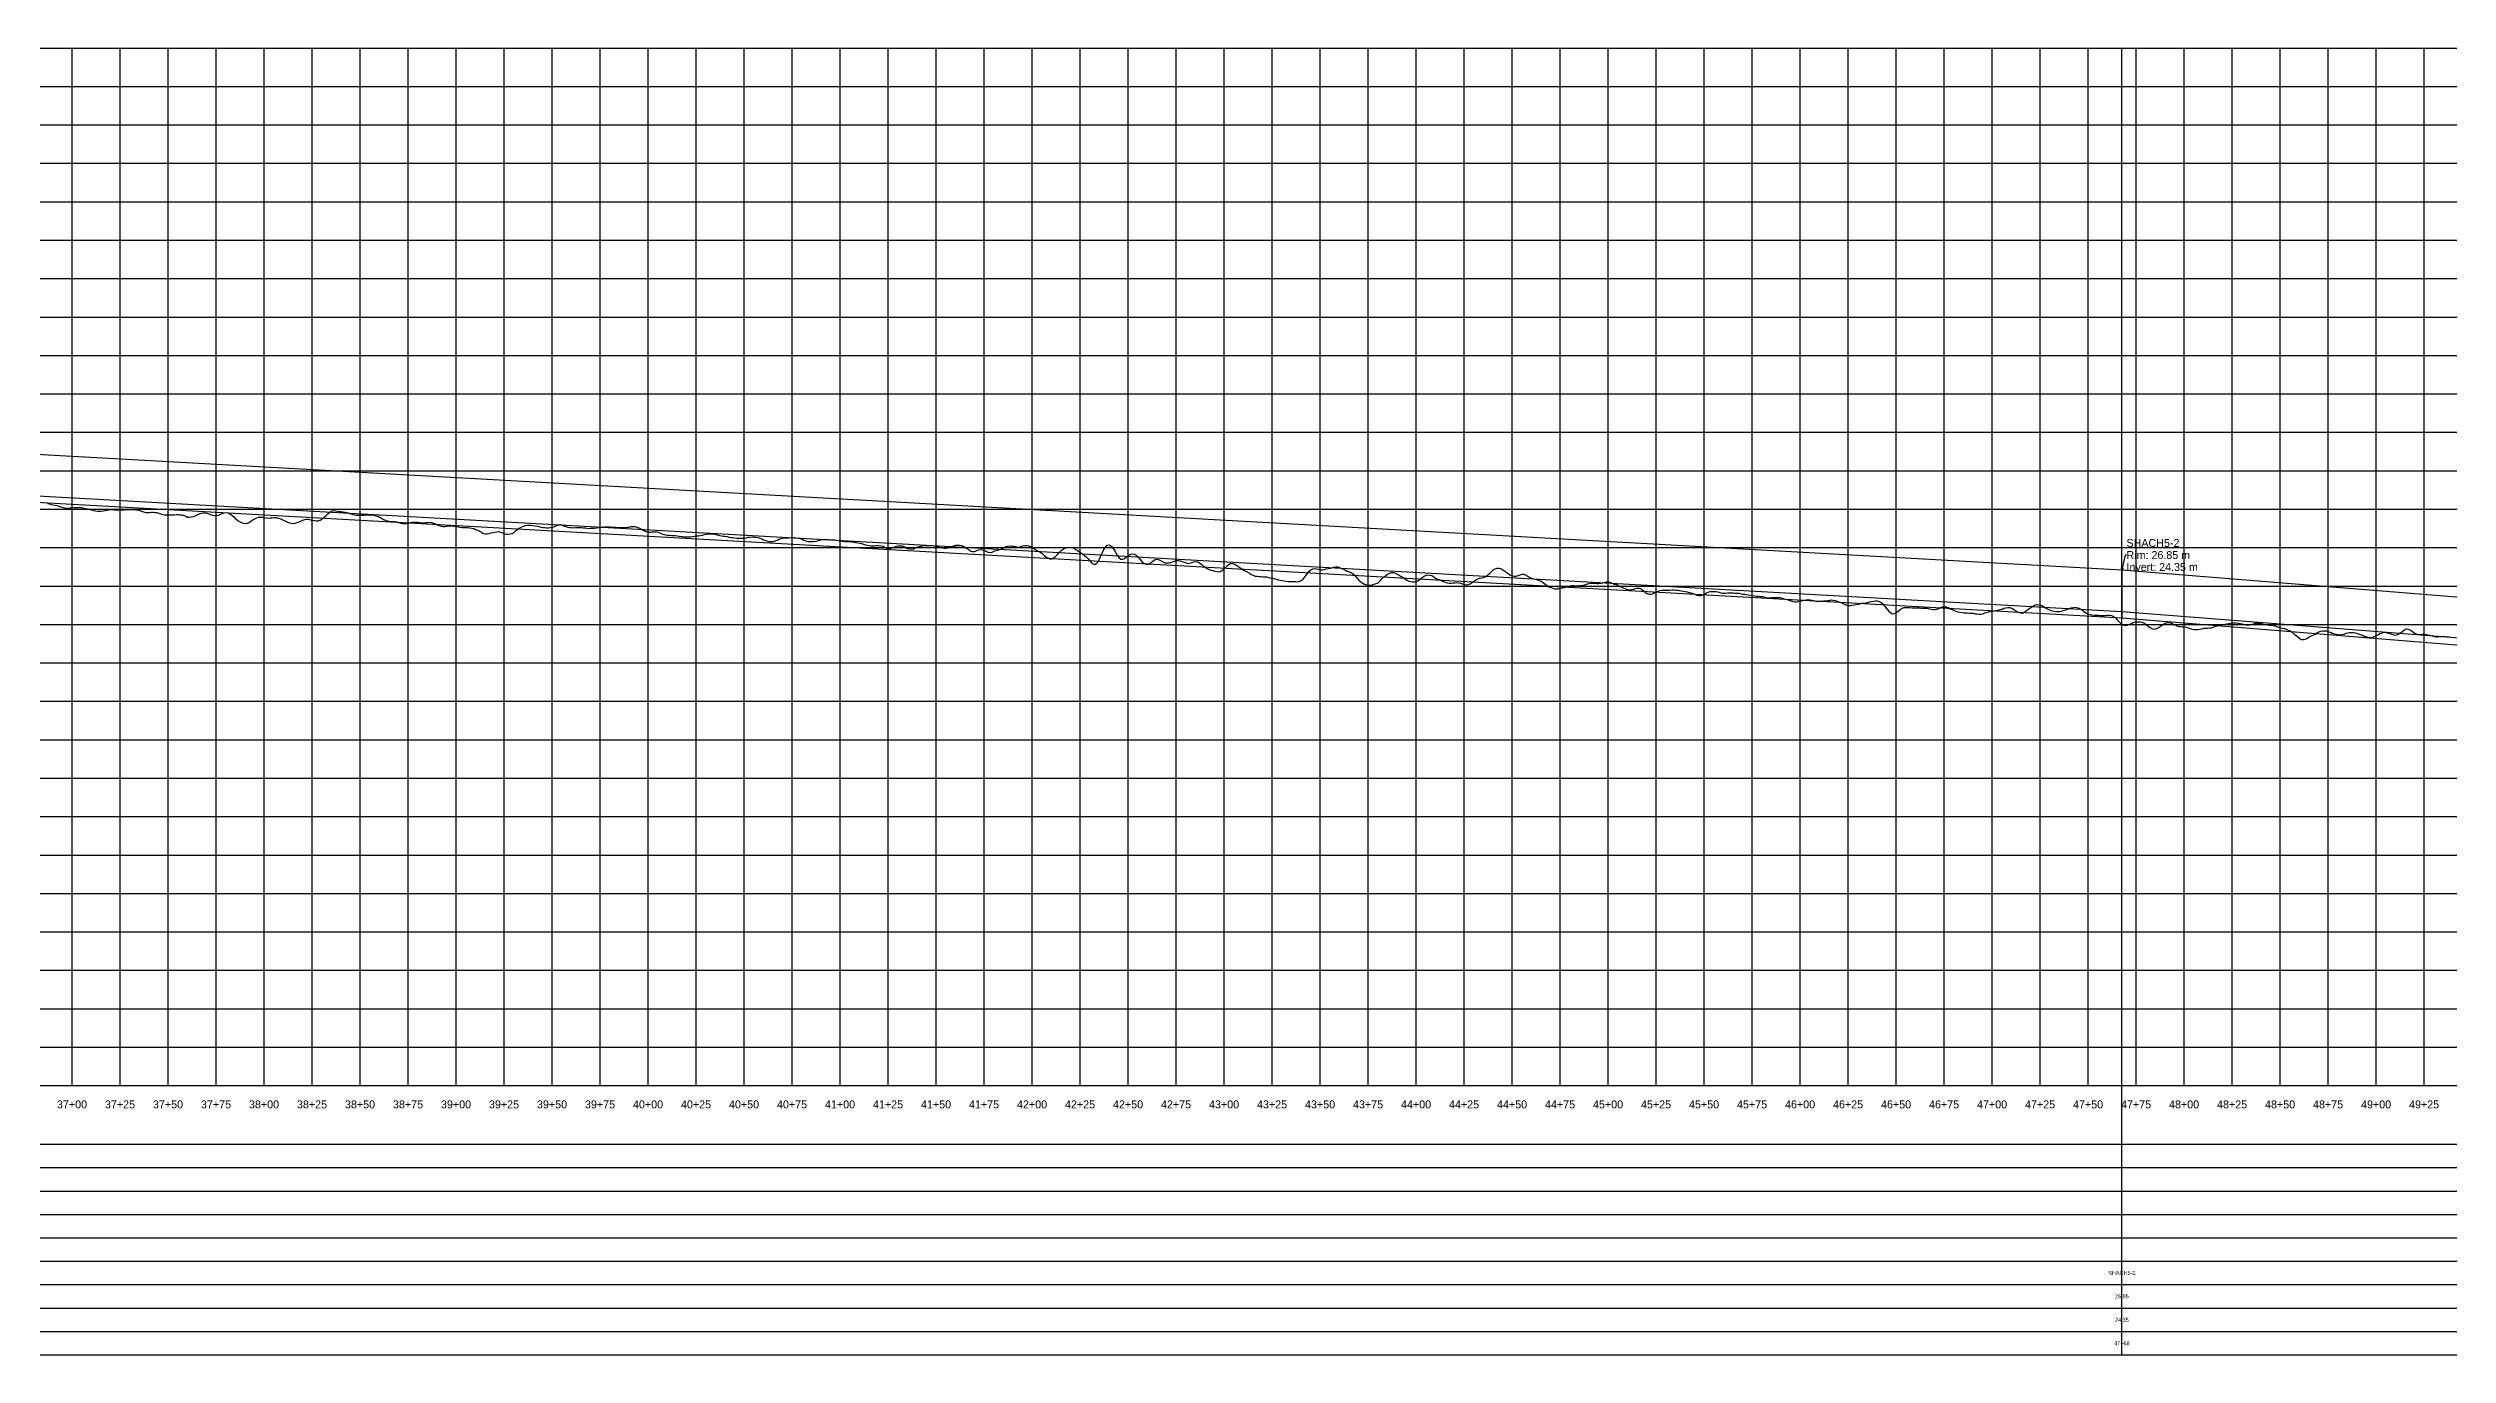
# Model space of a CAD drawing. Extents: x -64 to 9953, y -140 to 549.
# Drawn here: x 3687 to 4937, y -140 to 540 of the extents above; entities that cross this region are included whole.
import ezdxf
from ezdxf.enums import TextEntityAlignment as Align

# ---------------------------------------------------------------- set-up
doc = ezdxf.new("R2010")
doc.units = 0
for name, color, linetype in [('Annotation', 7, 'Continuous'), ('Annotation_Table', 254, 'Continuous'), ('Crown', 7, 'Continuous'), ('Grid', 254, 'Continuous'), ('Grid_Text', 7, 'Continuous'), ('Ground_Elevation', 3, 'Continuous'), ('Hydraulic_Grade', 5, 'Continuous'), ('Invert', 7, 'Continuous'), ('Structure', 7, 'Continuous')]:
    doc.layers.add(name, color=color, linetype=linetype)

msp = doc.modelspace()

# ---------------------------------------------------------------- linework, layer by layer
at = {"layer": 'Annotation', "color": 0}
msp.add_lwpolyline([(4770, 276.1), (4769.3, 276.1), (4767.6, 268.5)], dxfattribs=at)
msp.add_lwpolyline([(4767.6, 268.5), (4767.4, 269.5), (4768.2, 269.3)], close=True, dxfattribs=at)
at = {"layer": 'Annotation_Table', "color": 254}
for points in [[(4767.6, -140.2), (4767.6, 540)], [(-25, -30.5), (9925, -30.5)], [(-25, -42.7), (9925, -42.7)], [(-25, -54.9), (9925, -54.9)], [(-25, -67.1), (9925, -67.1)], [(-25, -79.2), (9925, -79.2)], [(-25, -91.4), (9925, -91.4)], [(-25, -103.6), (9925, -103.6)], [(-25, -115.8), (9925, -115.8)], [(-25, -128), (9925, -128)], [(-25, -140.2), (9925, -140.2)]]:
    msp.add_lwpolyline(points, dxfattribs=at)
at = {"layer": 'Crown', "color": 0}
for points in [[(0, 532.6), (4767.6, 268.5)], [(4767.6, 268.5), (4767.6, 268.5)], [(4767.6, 268.5), (5784.8, 186.4)]]:
    msp.add_lwpolyline(points, dxfattribs=at)
at = {"layer": 'Grid', "color": 254}
for points in [[(-25, 540), (9925, 540)], [(3700, 0), (3700, 540)], [(3725, 0), (3725, 540)], [(3750, 0), (3750, 540)], [(3775, 0), (3775, 540)], [(3800, 0), (3800, 540)], [(3825, 0), (3825, 540)], [(3850, 0), (3850, 540)], [(3875, 0), (3875, 540)], [(3900, 0), (3900, 540)], [(3925, 0), (3925, 540)], [(3950, 0), (3950, 540)], [(3975, 0), (3975, 540)], [(4000, 0), (4000, 540)], [(4025, 0), (4025, 540)], [(4050, 0), (4050, 540)], [(4075, 0), (4075, 540)], [(4100, 0), (4100, 540)], [(4125, 0), (4125, 540)], [(4150, 0), (4150, 540)], [(4175, 0), (4175, 540)], [(4200, 0), (4200, 540)], [(4225, 0), (4225, 540)], [(4250, 0), (4250, 540)], [(4275, 0), (4275, 540)], [(4300, 0), (4300, 540)], [(4325, 0), (4325, 540)], [(4350, 0), (4350, 540)], [(4375, 0), (4375, 540)], [(4400, 0), (4400, 540)], [(4425, 0), (4425, 540)], [(4450, 0), (4450, 540)], [(4475, 0), (4475, 540)], [(4500, 0), (4500, 540)], [(4525, 0), (4525, 540)], [(4550, 0), (4550, 540)], [(4575, 0), (4575, 540)], [(4600, 0), (4600, 540)], [(4625, 0), (4625, 540)], [(4650, 0), (4650, 540)], [(4675, 0), (4675, 540)], [(4700, 0), (4700, 540)], [(4725, 0), (4725, 540)], [(4750, 0), (4750, 540)], [(4775, 0), (4775, 540)], [(4800, 0), (4800, 540)], [(4825, 0), (4825, 540)], [(4850, 0), (4850, 540)], [(4875, 0), (4875, 540)], [(4900, 0), (4900, 540)], [(4925, 0), (4925, 540)], [(-25, 520), (9925, 520)], [(-25, 500), (9925, 500)], [(-25, 480), (9925, 480)], [(-25, 460), (9925, 460)], [(-25, 440), (9925, 440)], [(-25, 420), (9925, 420)], [(-25, 400), (9925, 400)], [(-25, 380), (9925, 380)], [(-25, 360), (9925, 360)], [(-25, 340), (9925, 340)], [(-25, 320), (9925, 320)], [(-25, 300), (9925, 300)], [(-25, 280), (9925, 280)], [(-25, 260), (9925, 260)], [(-25, 240), (9925, 240)], [(-25, 220), (9925, 220)], [(-25, 200), (9925, 200)], [(-25, 180), (9925, 180)], [(-25, 160), (9925, 160)], [(-25, 140), (9925, 140)], [(-25, 120), (9925, 120)], [(-25, 100), (9925, 100)], [(-25, 80), (9925, 80)], [(-25, 60), (9925, 60)], [(-25, 40), (9925, 40)], [(-25, 20), (9925, 20)], [(-25, 0), (9925, 0)]]:
    msp.add_lwpolyline(points, dxfattribs=at)
at = {"layer": 'Ground_Elevation', "color": 3}
msp.add_lwpolyline([(3687.2, 303), (3688.2, 302.8), (3689.2, 302.5), (3690.2, 302.3), (3691.2, 302.1), (3692.2, 301.9), (3693.2, 301.6), (3694.2, 301.2), (3695.2, 300.9), (3696.2, 300.7), (3697.2, 300.6), (3698.2, 300.6), (3699.2, 300.7), (3700.2, 300.7), (3701.2, 300.8), (3702.2, 300.8), (3703.2, 300.8), (3704.2, 300.8), (3705.2, 300.8), (3706.2, 300.6), (3707.2, 300.3), (3708.2, 300.1), (3709.2, 299.8), (3710.2, 299.6), (3711.2, 299.3), (3712.2, 299.1), (3713.2, 299), (3714.2, 298.9), (3715.2, 298.9), (3716.2, 299.1), (3717.2, 299.3), (3718.2, 299.5), (3719.2, 299.7), (3720.2, 299.8), (3721.2, 299.8), (3722.2, 299.7), (3723.2, 299.7), (3724.2, 299.6), (3725.2, 299.6), (3726.2, 299.6), (3727.2, 299.7), (3728.2, 299.8), (3729.2, 299.8), (3730.2, 299.9), (3731.2, 299.9), (3732.2, 299.9), (3733.2, 299.7), (3734.2, 299.6), (3735.2, 299.3), (3736.2, 298.9), (3737.2, 298.6), (3738.2, 298.3), (3739.2, 298.2), (3740.2, 298.3), (3741.2, 298.4), (3742.2, 298.4), (3743.2, 298.3), (3744.2, 298.2), (3745.2, 298), (3746.2, 297.6), (3747.2, 297.3), (3748.2, 297.1), (3749.2, 297), (3750.2, 297), (3751.2, 297), (3752.2, 297.1), (3753.2, 297.1), (3754.2, 297.2), (3755.2, 297.2), (3756.2, 297.1), (3757.2, 297), (3758.2, 296.7), (3759.2, 296.3), (3760.2, 295.9), (3761.2, 295.8), (3762.2, 296), (3763.2, 296.2), (3764.2, 296.6), (3765.2, 297.1), (3766.2, 297.6), (3767.2, 298), (3768.2, 298.1), (3769.2, 298.1), (3770.2, 297.9), (3771.2, 297.6), (3772.2, 297.3), (3773.2, 296.9), (3774.2, 296.7), (3775.2, 296.7), (3776.2, 296.9), (3777.2, 297.3), (3778.2, 297.8), (3779.2, 298.1), (3780.2, 298.2), (3781.2, 298.1), (3782.2, 297.6), (3783.2, 296.9), (3784.2, 296), (3785.2, 295), (3786.2, 294.2), (3787.2, 293.5), (3788.2, 293.1), (3789.2, 292.7), (3790.2, 292.6), (3791.2, 292.7), (3792.2, 293.1), (3793.2, 293.7), (3794.2, 294.4), (3795.2, 295), (3796.2, 295.5), (3797.2, 295.8), (3798.2, 295.9), (3799.2, 295.8), (3800.2, 295.6), (3801.2, 295.5), (3802.2, 295.4), (3803.2, 295.5), (3804.2, 295.5), (3805.2, 295.6), (3806.2, 295.6), (3807.2, 295.4), (3808.2, 295.1), (3809.2, 294.7), (3810.2, 294.2), (3811.2, 293.7), (3812.2, 293.3), (3813.2, 292.9), (3814.2, 292.7), (3815.2, 292.6), (3816.2, 292.7), (3817.2, 293), (3818.2, 293.4), (3819.2, 293.8), (3820.2, 294.3), (3821.2, 294.7), (3822.2, 294.8), (3823.2, 294.8), (3824.2, 294.5), (3825.2, 294.3), (3826.2, 294.1), (3827.2, 294), (3828.2, 294), (3829.2, 294.3), (3830.2, 294.9), (3831.2, 295.7), (3832.2, 296.6), (3833.2, 297.5), (3834.2, 298.4), (3835.2, 299), (3836.2, 299.3), (3837.2, 299.2), (3838.2, 299), (3839.2, 298.8), (3840.2, 298.7), (3841.2, 298.6), (3842.2, 298.4), (3843.2, 298.2), (3844.2, 297.9), (3845.2, 297.5), (3846.2, 297.2), (3847.2, 297), (3848.2, 296.9), (3849.2, 296.9), (3850.2, 296.9), (3851.2, 296.9), (3852.2, 296.9), (3853.2, 297), (3854.2, 297), (3855.2, 297.1), (3856.2, 297), (3857.2, 296.9), (3858.2, 296.6), (3859.2, 296.3), (3860.2, 295.9), (3861.2, 295.3), (3862.2, 294.6), (3863.2, 294.2), (3864.2, 293.9), (3865.2, 293.8), (3866.2, 293.6), (3867.2, 293.5), (3868.2, 293.5), (3869.2, 293.4), (3870.2, 293.1), (3871.2, 292.7), (3872.2, 292.5), (3873.2, 292.5), (3874.2, 292.6), (3875.2, 292.9), (3876.2, 293.1), (3877.2, 293.2), (3878.2, 293.3), (3879.2, 293.3), (3880.2, 293.2), (3881.2, 293), (3882.2, 292.8), (3883.2, 292.9), (3884.2, 293), (3885.2, 293.1), (3886.2, 293.2), (3887.2, 293.1), (3888.2, 292.7), (3889.2, 292.3), (3890.2, 291.8), (3891.2, 291.5), (3892.2, 291.2), (3893.2, 291), (3894.2, 291), (3895.2, 291.2), (3896.2, 291.3), (3897.2, 291.3), (3898.2, 291.3), (3899.2, 291.2), (3900.2, 291), (3901.2, 290.8), (3902.2, 290.6), (3903.2, 290.5), (3904.2, 290.5), (3905.2, 290.5), (3906.2, 290.4), (3907.2, 290.2), (3908.2, 290.1), (3909.2, 289.9), (3910.2, 289.5), (3911.2, 289.1), (3912.2, 288.6), (3913.2, 288), (3914.2, 287.4), (3915.2, 287.1), (3916.2, 287.1), (3917.2, 287.3), (3918.2, 287.6), (3919.2, 287.8), (3920.2, 288), (3921.2, 288.2), (3922.2, 288.3), (3923.2, 288.1), (3924.2, 287.6), (3925.2, 287.2), (3926.2, 287), (3927.2, 286.9), (3928.2, 287.1), (3929.2, 287.4), (3930.2, 288), (3931.2, 288.9), (3932.2, 289.6), (3933.2, 290.3), (3934.2, 290.8), (3935.2, 291.2), (3936.2, 291.5), (3937.2, 291.7), (3938.2, 291.7), (3939.2, 291.6), (3940.2, 291.5), (3941.2, 291.3), (3942.2, 291.1), (3943.2, 290.9), (3944.2, 290.7), (3945.2, 290.5), (3946.2, 290.4), (3947.2, 290.3), (3948.2, 290.3), (3949.2, 290.4), (3950.2, 290.7), (3951.2, 291), (3952.2, 291.4), (3953.2, 291.8), (3954.2, 291.9), (3955.2, 291.8), (3956.2, 291.4), (3957.2, 291), (3958.2, 290.7), (3959.2, 290.5), (3960.2, 290.4), (3961.2, 290.3), (3962.2, 290.4), (3963.2, 290.5), (3964.2, 290.5), (3965.2, 290.4), (3966.2, 290.3), (3967.2, 290.2), (3968.2, 290.1), (3969.2, 290), (3970.2, 290.1), (3971.2, 290.1), (3972.2, 290.1), (3973.2, 290.2), (3974.2, 290.4), (3975.2, 290.5), (3976.2, 290.7), (3977.2, 290.8), (3978.2, 290.8), (3979.2, 290.8), (3980.2, 290.8), (3981.2, 290.7), (3982.2, 290.6), (3983.2, 290.6), (3984.2, 290.4), (3985.2, 290.4), (3986.2, 290.4), (3987.2, 290.4), (3988.2, 290.5), (3989.2, 290.6), (3990.2, 290.7), (3991.2, 290.9), (3992.2, 291), (3993.2, 290.9), (3994.2, 290.7), (3995.2, 290.2), (3996.2, 289.7), (3997.2, 289.2), (3998.2, 288.7), (3999.2, 288.4), (4000.2, 288.1), (4001.2, 288.1), (4002.2, 288.2), (4003.2, 288.2), (4004.2, 288.2), (4005.2, 288), (4006.2, 287.6), (4007.2, 287.2), (4008.2, 286.8), (4009.2, 286.6), (4010.2, 286.5), (4011.2, 286.4), (4012.2, 286.3), (4013.2, 286.3), (4014.2, 286.3), (4015.2, 286.2), (4016.2, 286), (4017.2, 285.8), (4018.2, 285.7), (4019.2, 285.6), (4020.2, 285.6), (4021.2, 285.6), (4022.2, 285.6), (4023.2, 285.8), (4024.2, 285.9), (4025.2, 286.1), (4026.2, 286.2), (4027.2, 286.3), (4028.2, 286.5), (4029.2, 286.8), (4030.2, 287), (4031.2, 287.1), (4032.2, 287.2), (4033.2, 287.2), (4034.2, 287.1), (4035.2, 286.8), (4036.2, 286.6), (4037.2, 286.3), (4038.2, 286.2), (4039.2, 286), (4040.2, 285.9), (4041.2, 285.7), (4042.2, 285.5), (4043.2, 285.3), (4044.2, 285.2), (4045.2, 285), (4046.2, 284.9), (4047.2, 284.9), (4048.2, 284.9), (4049.2, 284.9), (4050.2, 284.9), (4051.2, 285.1), (4052.2, 285.4), (4053.2, 285.5), (4054.2, 285.6), (4055.2, 285.5), (4056.2, 285.4), (4057.2, 285.2), (4058.2, 284.9), (4059.2, 284.5), (4060.2, 284.1), (4061.2, 283.7), (4062.2, 283.4), (4063.2, 283.2), (4064.2, 283.1), (4065.2, 283.2), (4066.2, 283.5), (4067.2, 283.9), (4068.2, 284.3), (4069.2, 284.7), (4070.2, 284.9), (4071.2, 285), (4072.2, 285), (4073.2, 285.1), (4074.2, 285.2), (4075.2, 285.2), (4076.2, 285.2), (4077.2, 285.1), (4078.2, 284.9), (4079.2, 284.7), (4080.2, 284.4), (4081.2, 283.9), (4082.2, 283.5), (4083.2, 283.2), (4084.2, 283.1), (4085.2, 283.1), (4086.2, 283.2), (4087.2, 283.3), (4088.2, 283.5), (4089.2, 283.8), (4090.2, 284.1), (4091.2, 284.2), (4092.2, 284.2), (4093.2, 284.2), (4094.2, 284.2), (4095.2, 284.1), (4096.2, 284.1), (4097.2, 284), (4098.2, 283.9), (4099.2, 283.7), (4100.2, 283.5), (4101.2, 283.3), (4102.2, 283.2), (4103.2, 283.2), (4104.2, 283.2), (4105.2, 283.2), (4106.2, 283), (4107.2, 282.8), (4108.2, 282.7), (4109.2, 282.5), (4110.2, 282.3), (4111.2, 282.1), (4112.2, 281.8), (4113.2, 281.5), (4114.2, 281.2), (4115.2, 281.1), (4116.2, 281), (4117.2, 280.9), (4118.2, 281), (4119.2, 281.1), (4120.2, 281.1), (4121.2, 281), (4122.2, 280.7), (4123.2, 280.2), (4124.2, 279.7), (4125.2, 279.5), (4126.2, 279.5), (4127.2, 279.8), (4128.2, 280.3), (4129.2, 280.7), (4130.2, 280.9), (4131.2, 281), (4132.2, 280.9), (4133.2, 280.5), (4134.2, 280), (4135.2, 279.6), (4136.2, 279.3), (4137.2, 279.2), (4138.2, 279.4), (4139.2, 279.8), (4140.2, 280.2), (4141.2, 280.5), (4142.2, 280.7), (4143.2, 281), (4144.2, 281.1), (4145.2, 281.1), (4146.2, 281.1), (4147.2, 281.1), (4148.2, 281.1), (4149.2, 280.9), (4150.2, 280.7), (4151.2, 280.4), (4152.2, 280.1), (4153.2, 279.9), (4154.2, 279.7), (4155.2, 279.7), (4156.2, 279.9), (4157.2, 280.2), (4158.2, 280.5), (4159.2, 280.9), (4160.2, 281.2), (4161.2, 281.3), (4162.2, 281.3), (4163.2, 281.1), (4164.2, 280.7), (4165.2, 280.2), (4166.2, 279.5), (4167.2, 278.8), (4168.2, 278.2), (4169.2, 277.9), (4170.2, 278), (4171.2, 278.4), (4172.2, 278.8), (4173.2, 279), (4174.2, 278.9), (4175.2, 278.6), (4176.2, 278), (4177.2, 277.6), (4178.2, 277.5), (4179.2, 277.7), (4180.2, 278.1), (4181.2, 278.4), (4182.2, 278.7), (4183.2, 279), (4184.2, 279.4), (4185.2, 279.9), (4186.2, 280.4), (4187.2, 280.8), (4188.2, 280.9), (4189.2, 280.8), (4190.2, 280.7), (4191.2, 280.5), (4192.2, 280.3), (4193.2, 280.3), (4194.2, 280.6), (4195.2, 280.9), (4196.2, 281.1), (4197.2, 281.1), (4198.2, 280.9), (4199.2, 280.5), (4200.2, 280), (4201.2, 279.3), (4202.2, 278.8), (4203.2, 278.2), (4204.2, 277.7), (4205.2, 277), (4206.2, 276.1), (4207.2, 275.2), (4208.2, 274.6), (4209.2, 274.2), (4210.2, 274.2), (4211.2, 274.6), (4212.2, 275.4), (4213.2, 276.4), (4214.2, 277.4), (4215.2, 278.4), (4216.2, 279.1), (4217.2, 279.7), (4218.2, 280.1), (4219.2, 280.2), (4220.2, 280.1), (4221.2, 279.9), (4222.2, 279.5), (4223.2, 278.9), (4224.2, 278.2), (4225.2, 277.5), (4226.2, 276.8), (4227.2, 276), (4228.2, 275.2), (4229.2, 274.1), (4230.2, 273), (4231.2, 271.9), (4232.2, 271.3), (4233.2, 271.4), (4234.2, 272.4), (4235.2, 274.2), (4236.2, 276.4), (4237.2, 278.6), (4238.2, 280.3), (4239.2, 281.2), (4240.2, 281.4), (4241.2, 280.7), (4242.2, 279.5), (4243.2, 277.9), (4244.2, 276.3), (4245.2, 274.9), (4246.2, 274), (4247.2, 273.9), (4248.2, 274.4), (4249.2, 275.2), (4250.2, 275.9), (4251.2, 276.5), (4252.2, 276.7), (4253.2, 276.6), (4254.2, 276.1), (4255.2, 275.1), (4256.2, 273.9), (4257.2, 272.8), (4258.2, 271.9), (4259.2, 271.3), (4260.2, 271.2), (4261.2, 271.6), (4262.2, 272.4), (4263.2, 273.2), (4264.2, 273.8), (4265.2, 273.9), (4266.2, 273.6), (4267.2, 273.1), (4268.2, 272.6), (4269.2, 272.1), (4270.2, 272), (4271.2, 272.1), (4272.2, 272.3), (4273.2, 272.6), (4274.2, 273), (4275.2, 273.2), (4276.2, 273.3), (4277.2, 273.1), (4278.2, 272.8), (4279.2, 272.4), (4280.2, 272), (4281.2, 271.8), (4282.2, 271.9), (4283.2, 272.2), (4284.2, 272.6), (4285.2, 272.8), (4286.2, 272.6), (4287.2, 272.1), (4288.2, 271.4), (4289.2, 270.5), (4290.2, 269.8), (4291.2, 269.1), (4292.2, 268.6), (4293.2, 268.3), (4294.2, 268.1), (4295.2, 267.8), (4296.2, 267.5), (4297.2, 267.4), (4298.2, 267.6), (4299.2, 268.3), (4300.2, 269.1), (4301.2, 270.1), (4302.2, 271), (4303.2, 271.7), (4304.2, 271.8), (4305.2, 271.6), (4306.2, 271), (4307.2, 270.3), (4308.2, 269.6), (4309.2, 268.9), (4310.2, 268.3), (4311.2, 267.8), (4312.2, 267.3), (4313.2, 266.7), (4314.2, 266), (4315.2, 265.6), (4316.2, 265.2), (4317.2, 265.1), (4318.2, 264.9), (4319.2, 264.9), (4320.2, 264.8), (4321.2, 264.8), (4322.2, 264.7), (4323.2, 264.5), (4324.2, 264.3), (4325.2, 264.1), (4326.2, 263.8), (4327.2, 263.5), (4328.2, 263.3), (4329.2, 263.1), (4330.2, 262.8), (4331.2, 262.7), (4332.2, 262.6), (4333.2, 262.4), (4334.2, 262.4), (4335.2, 262.4), (4336.2, 262.4), (4337.2, 262.3), (4338.2, 262.2), (4339.2, 262.4), (4340.2, 262.8), (4341.2, 263.6), (4342.2, 264.9), (4343.2, 266.3), (4344.2, 267.6), (4345.2, 268.5), (4346.2, 269), (4347.2, 269.1), (4348.2, 269), (4349.2, 268.7), (4350.2, 268.5), (4351.2, 268.4), (4352.2, 268.6), (4353.2, 268.9), (4354.2, 269.1), (4355.2, 269.3), (4356.2, 269.5), (4357.2, 269.8), (4358.2, 270), (4359.2, 269.9), (4360.2, 269.7), (4361.2, 269.2), (4362.2, 268.7), (4363.2, 268.2), (4364.2, 267.7), (4365.2, 267.4), (4366.2, 267.1), (4367.2, 266.4), (4368.2, 265.5), (4369.2, 264.3), (4370.2, 263.1), (4371.2, 262.1), (4372.2, 261.4), (4373.2, 260.9), (4374.2, 260.6), (4375.2, 260.4), (4376.2, 260.4), (4377.2, 260.6), (4378.2, 260.9), (4379.2, 261.3), (4380.2, 261.7), (4381.2, 262.6), (4382.2, 263.8), (4383.2, 264.7), (4384.2, 265.5), (4385.2, 266.1), (4386.2, 266.7), (4387.2, 267.1), (4388.2, 267.1), (4389.2, 266.7), (4390.2, 266.2), (4391.2, 265.6), (4392.2, 265), (4393.2, 264.4), (4394.2, 263.7), (4395.2, 263.1), (4396.2, 262.6), (4397.2, 262.3), (4398.2, 262.2), (4399.2, 262.2), (4400.2, 262.4), (4401.2, 262.9), (4402.2, 263.6), (4403.2, 264.5), (4404.2, 265.2), (4405.2, 265.6), (4406.2, 265.8), (4407.2, 265.7), (4408.2, 265.4), (4409.2, 264.8), (4410.2, 264.1), (4411.2, 263.5), (4412.2, 263.2), (4413.2, 262.9), (4414.2, 262.4), (4415.2, 262), (4416.2, 261.6), (4417.2, 261.5), (4418.2, 261.5), (4419.2, 261.6), (4420.2, 261.7), (4421.2, 261.8), (4422.2, 261.7), (4423.2, 261.4), (4424.2, 261.1), (4425.2, 260.8), (4426.2, 260.6), (4427.2, 260.8), (4428.2, 261.2), (4429.2, 261.8), (4430.2, 262.5), (4431.2, 263.2), (4432.2, 263.7), (4433.2, 264.1), (4434.2, 264.3), (4435.2, 264.5), (4436.2, 265), (4437.2, 265.7), (4438.2, 266.6), (4439.2, 267.6), (4440.2, 268.5), (4441.2, 269), (4442.2, 269.3), (4443.2, 269.3), (4444.2, 269.1), (4445.2, 268.5), (4446.2, 267.8), (4447.2, 267), (4448.2, 266.3), (4449.2, 265.7), (4450.2, 265.3), (4451.2, 265.1), (4452.2, 265.1), (4453.2, 265.4), (4454.2, 265.8), (4455.2, 266.1), (4456.2, 266.1), (4457.2, 265.7), (4458.2, 265.1), (4459.2, 264.5), (4460.2, 264.1), (4461.2, 263.7), (4462.2, 263.5), (4463.2, 263.2), (4464.2, 262.9), (4465.2, 262.5), (4466.2, 261.8), (4467.2, 261), (4468.2, 260.3), (4469.2, 259.6), (4470.2, 259.2), (4471.2, 258.8), (4472.2, 258.6), (4473.2, 258.5), (4474.2, 258.6), (4475.2, 258.9), (4476.2, 259.1), (4477.2, 259.3), (4478.2, 259.5), (4479.2, 259.8), (4480.2, 260.1), (4481.2, 260.2), (4482.2, 260.2), (4483.2, 260.1), (4484.2, 260.1), (4485.2, 260.2), (4486.2, 260.3), (4487.2, 260.5), (4488.2, 260.8), (4489.2, 261.1), (4490.2, 261.3), (4491.2, 261.4), (4492.2, 261.4), (4493.2, 261.4), (4494.2, 261.3), (4495.2, 261.3), (4496.2, 261.4), (4497.2, 261.6), (4498.2, 261.9), (4499.2, 262.1), (4500.2, 262.1), (4501.2, 261.8), (4502.2, 261.4), (4503.2, 261), (4504.2, 261), (4505.2, 260.2), (4506.2, 259.8), (4507.2, 259.4), (4508.2, 258.9), (4509.2, 258.5), (4510.2, 258.2), (4511.2, 258.1), (4512.2, 258.2), (4513.2, 258.4), (4514.2, 258.7), (4515.2, 258.9), (4516.2, 258.9), (4517.2, 258.5), (4518.2, 257.7), (4519.2, 256.8), (4520.2, 256.1), (4521.2, 255.7), (4522.2, 255.7), (4523.2, 255.9), (4524.2, 256.4), (4525.2, 256.9), (4526.2, 257.3), (4527.2, 257.7), (4528.2, 257.9), (4529.2, 257.9), (4530.2, 257.9), (4531.2, 257.9), (4532.2, 257.9), (4533.2, 258), (4534.2, 258), (4535.2, 257.9), (4536.2, 257.8), (4537.2, 257.6), (4538.2, 257.5), (4539.2, 257.3), (4540.2, 257.1), (4541.2, 256.9), (4542.2, 256.7), (4543.2, 256.5), (4544.2, 256.1), (4545.2, 255.7), (4546.2, 255.3), (4547.2, 255), (4548.2, 255.1), (4549.2, 255.3), (4550.2, 255.8), (4551.2, 256.4), (4552.2, 256.8), (4553.2, 257.1), (4554.2, 257.2), (4555.2, 257.2), (4556.2, 257.1), (4557.2, 256.9), (4558.2, 256.6), (4559.2, 256.3), (4560.2, 256.2), (4561.2, 256.3), (4562.2, 256.4), (4563.2, 256.4), (4564.2, 256.4), (4565.2, 256.4), (4566.2, 256.3), (4567.2, 256.3), (4568.2, 256.2), (4569.2, 256), (4570.2, 255.8), (4571.2, 255.7), (4572.2, 255.6), (4573.2, 255.4), (4574.2, 255.3), (4575.2, 255.1), (4576.2, 254.9), (4577.2, 254.8), (4578.2, 254.7), (4579.2, 254.6), (4580.2, 254.5), (4581.2, 254.3), (4582.2, 254.1), (4583.2, 253.9), (4584.2, 253.9), (4585.2, 254), (4586.2, 254), (4587.2, 254.1), (4588.2, 254.1), (4589.2, 254.1), (4590.2, 253.9), (4591.2, 253.5), (4592.2, 253.2), (4593.2, 253), (4594.2, 252.7), (4595.2, 252.3), (4596.2, 252), (4597.2, 251.8), (4598.2, 251.8), (4599.2, 251.9), (4600.2, 252.1), (4601.2, 252.4), (4602.2, 252.7), (4603.2, 252.8), (4604.2, 252.9), (4605.2, 252.8), (4606.2, 252.6), (4607.2, 252.3), (4608.2, 252.1), (4609.2, 252), (4610.2, 252.1), (4611.2, 252.2), (4612.2, 252.3), (4613.2, 252.3), (4614.2, 252.4), (4615.2, 252.5), (4616.2, 252.8), (4617.2, 252.7), (4618.2, 252.5), (4619.2, 252.2), (4620.2, 251.8), (4621.2, 251.4), (4622.2, 251), (4623.2, 250.5), (4624.2, 250.1), (4625.2, 249.9), (4626.2, 249.8), (4627.2, 250), (4628.2, 250.2), (4629.2, 250.4), (4630.2, 250.6), (4631.2, 250.8), (4632.2, 251), (4633.2, 251.1), (4634.2, 251.2), (4635.2, 251.4), (4636.2, 251.7), (4637.2, 252), (4638.2, 252.2), (4639.2, 252.3), (4640.2, 252.3), (4641.2, 252), (4642.2, 251.5), (4643.2, 250.6), (4644.2, 249.4), (4645.2, 248.2), (4646.2, 246.9), (4647.2, 246), (4648.2, 245.6), (4649.2, 245.7), (4650.2, 246.2), (4651.2, 247), (4652.2, 247.8), (4653.2, 248.4), (4654.2, 248.8), (4655.2, 248.8), (4656.2, 248.9), (4657.2, 248.8), (4658.2, 248.6), (4659.2, 248.6), (4660.2, 248.6), (4661.2, 248.6), (4662.2, 248.6), (4663.2, 248.5), (4664.2, 248.5), (4665.2, 248.4), (4666.2, 248.4), (4667.2, 248.2), (4668.2, 247.9), (4669.2, 247.7), (4670.2, 247.7), (4671.2, 248), (4672.2, 248.3), (4673.2, 248.8), (4674.2, 249.1), (4675.2, 249.2), (4676.2, 249.1), (4677.2, 248.8), (4678.2, 248.2), (4679.2, 247.7), (4680.2, 247.2), (4681.2, 246.9), (4682.2, 246.6), (4683.2, 246.4), (4684.2, 246.2), (4685.2, 246.1), (4686.2, 246), (4687.2, 246), (4688.2, 245.9), (4689.2, 245.8), (4690.2, 245.8), (4691.2, 245.6), (4692.2, 245.5), (4693.2, 245.4), (4694.2, 245.4), (4695.2, 245.6), (4696.2, 246), (4697.2, 246.3), (4698.2, 246.6), (4699.2, 246.8), (4700.2, 246.9), (4701.2, 247.1), (4702.2, 247.2), (4703.2, 247.4), (4704.2, 247.7), (4705.2, 248), (4706.2, 248.4), (4707.2, 248.7), (4708.2, 248.9), (4709.2, 248.8), (4710.2, 248.5), (4711.2, 248), (4712.2, 247.3), (4713.2, 246.6), (4714.2, 246.2), (4715.2, 245.9), (4716.2, 246.1), (4717.2, 246.7), (4718.2, 247.4), (4719.2, 248.2), (4720.2, 248.9), (4721.2, 249.5), (4722.2, 250), (4723.2, 250.3), (4724.2, 250.2), (4725.2, 250), (4726.2, 249.6), (4727.2, 249.1), (4728.2, 248.5), (4729.2, 247.9), (4730.2, 247.4), (4731.2, 247.1), (4732.2, 246.9), (4733.2, 246.8), (4734.2, 246.7), (4735.2, 246.8), (4736.2, 246.9), (4737.2, 247.2), (4738.2, 247.6), (4739.2, 248), (4740.2, 248.3), (4741.2, 248.7), (4742.2, 248.9), (4743.2, 249), (4744.2, 248.9), (4745.2, 248.5), (4746.2, 247.9), (4747.2, 247.2), (4748.2, 246.5), (4749.2, 245.9), (4750.2, 245.4), (4751.2, 245.1), (4752.2, 245), (4753.2, 244.9), (4754.2, 244.9), (4755.2, 244.8), (4756.2, 244.7), (4757.2, 244.6), (4758.2, 244.6), (4759.2, 244.7), (4760.2, 244.8), (4761.2, 244.8), (4762.2, 244.7), (4763.2, 244.2), (4764.2, 243.4), (4765.2, 242.4), (4766.2, 241.4), (4767.2, 240.4), (4768.2, 239.8), (4769.2, 239.5), (4770.2, 239.6), (4771.2, 239.9), (4772.2, 240.3), (4773.2, 240.8), (4774.2, 241.1), (4775.2, 241.4), (4776.2, 241.4), (4777.2, 241.4), (4778.2, 241.2), (4779.2, 240.7), (4780.2, 240), (4781.2, 239.2), (4782.2, 238.4), (4783.2, 237.9), (4784.2, 237.6), (4785.2, 237.7), (4786.2, 238.1), (4787.2, 238.7), (4788.2, 239.4), (4789.2, 240.1), (4790.2, 240.7), (4791.2, 241), (4792.2, 241), (4793.2, 240.7), (4794.2, 240.3), (4795.2, 239.8), (4796.2, 239.3), (4797.2, 239), (4798.2, 238.9), (4799.2, 238.8), (4800.2, 238.7), (4801.2, 238.5), (4802.2, 238.2), (4803.2, 237.9), (4804.2, 237.6), (4805.2, 237.4), (4806.2, 237.3), (4807.2, 237.4), (4808.2, 237.6), (4809.2, 237.8), (4810.2, 238), (4811.2, 238.1), (4812.2, 238.1), (4813.2, 238.2), (4814.2, 238.3), (4815.2, 238.6), (4816.2, 238.9), (4817.2, 239.2), (4818.2, 239.5), (4819.2, 239.7), (4820.2, 239.9), (4821.2, 240.1), (4822.2, 240.3), (4823.2, 240.5), (4824.2, 240.7), (4825.2, 240.8), (4826.2, 240.9), (4827.2, 240.8), (4828.2, 240.7), (4829.2, 240.5), (4830.2, 240.3), (4831.2, 240), (4832.2, 239.8), (4833.2, 239.7), (4834.2, 239.8), (4835.2, 240), (4836.2, 240.3), (4837.2, 240.6), (4838.2, 240.7), (4839.2, 240.7), (4840.2, 240.5), (4841.2, 240.2), (4842.2, 240), (4843.2, 239.8), (4844.2, 239.7), (4845.2, 239.7), (4846.2, 239.5), (4847.2, 239.3), (4848.2, 239), (4849.2, 238.6), (4850.2, 238.3), (4851.2, 238.1), (4852.2, 237.9), (4853.2, 237.6), (4854.2, 237.1), (4855.2, 236.6), (4856.2, 235.9), (4857.2, 235.2), (4858.2, 234.4), (4859.2, 233.5), (4860.2, 232.7), (4861.2, 232.2), (4862.2, 232.1), (4863.2, 232.4), (4864.2, 232.9), (4865.2, 233.6), (4866.2, 234), (4867.2, 234.5), (4868.2, 235), (4869.2, 235.6), (4870.2, 236.1), (4871.2, 236.5), (4872.2, 236.7), (4873.2, 236.7), (4874.2, 236.6), (4875.2, 236.2), (4876.2, 235.9), (4877.2, 235.5), (4878.2, 235.2), (4879.2, 234.9), (4880.2, 234.7), (4881.2, 234.6), (4882.2, 234.7), (4883.2, 235), (4884.2, 235.3), (4885.2, 235.6), (4886.2, 235.8), (4887.2, 235.8), (4888.2, 235.8), (4889.2, 235.6), (4890.2, 235.3), (4891.2, 234.9), (4892.2, 234.6), (4893.2, 234.3), (4894.2, 233.8), (4895.2, 233.5), (4896.2, 233.2), (4897.2, 233.2), (4898.2, 233.3), (4899.2, 233.7), (4900.2, 234.2), (4901.2, 234.7), (4902.2, 235.3), (4903.2, 235.7), (4904.2, 235.9), (4905.2, 235.8), (4906.2, 235.5), (4907.2, 235.3), (4908.2, 234.9), (4909.2, 234.6), (4910.2, 234.5), (4911.2, 234.7), (4912.2, 235.3), (4913.2, 236), (4914.2, 236.9), (4915.2, 237.5), (4916.2, 237.8), (4917.2, 237.4), (4918.2, 236.8), (4919.2, 236.1), (4920.2, 235.5), (4921.2, 235), (4922.2, 234.8), (4923.2, 234.8), (4924.2, 234.9), (4925.2, 234.9), (4926.2, 234.8), (4927.2, 234.6), (4928.2, 234.3), (4929.2, 234), (4930.2, 233.8), (4931.2, 233.6), (4932.2, 233.6), (4933.2, 233.7), (4934.2, 233.8), (4935.2, 233.9), (4936.2, 233.7), (4937.2, 233.6), (4938.2, 233.6)], dxfattribs=at)
at = {"layer": 'Hydraulic_Grade', "color": 5}
for points in [[(0, 511.2), (4767.6, 246.7)], [(4767.6, 246.7), (4767.6, 246.7)], [(4767.6, 246.7), (5784.8, 167.4)]]:
    msp.add_lwpolyline(points, dxfattribs=at)
at = {"layer": 'Invert', "color": 0}
for points in [[(0, 507.6), (4767.6, 243.5)], [(4767.6, 243.5), (4767.6, 243.5)], [(4767.6, 243.5), (5784.8, 161.4)]]:
    msp.add_lwpolyline(points, dxfattribs=at)
at = {"layer": 'Structure', "color": 0}
msp.add_lwpolyline([(4767.6, 268.5), (4767.6, 243.5)], dxfattribs=at)
msp.add_lwpolyline([(4767.6, 268.5), (4767.6, 243.5)], dxfattribs=at)

# ---------------------------------------------------------------- texts
at = {"layer": 'Annotation', "color": 0}
for s, height, p in [('SHACH5-2', 4.17, (4770, 282.4)), ('Rim: 26.85 m', 4.167, (4770, 276.1)), ('Invert: 24.35 m', 4.167, (4770, 269.9))]:
    msp.add_text(s, height=height, dxfattribs=at).set_placement(p, align=Align.MIDDLE_LEFT)
at = {"layer": 'Annotation_Table', "color": 0}
for s, p in [('SHACH5-2', (4767.6, -97.5)), ('26.85', (4767.6, -109.7)), ('24.35', (4767.6, -121.9)), ('47+68', (4767.6, -134.1))]:
    msp.add_text(s, height=2.08, dxfattribs=at).set_placement(p, align=Align.MIDDLE_CENTER)
at = {"layer": 'Grid_Text', "color": 0}
for s, p in [('37+00', (3700, -7.7)), ('37+25', (3725, -7.7)), ('37+50', (3750, -7.7)), ('37+75', (3775, -7.7)), ('38+00', (3800, -7.7)), ('38+25', (3825, -7.7)), ('38+50', (3850, -7.7)), ('38+75', (3875, -7.7)), ('39+00', (3900, -7.7)), ('39+25', (3925, -7.7)), ('39+50', (3950, -7.7)), ('39+75', (3975, -7.7)), ('40+00', (4000, -7.7)), ('40+25', (4025, -7.7)), ('40+50', (4050, -7.7)), ('40+75', (4075, -7.7)), ('41+00', (4100, -7.7)), ('41+25', (4125, -7.7)), ('41+50', (4150, -7.7)), ('41+75', (4175, -7.7)), ('42+00', (4200, -7.7)), ('42+25', (4225, -7.7)), ('42+50', (4250, -7.7)), ('42+75', (4275, -7.7)), ('43+00', (4300, -7.7)), ('43+25', (4325, -7.7)), ('43+50', (4350, -7.7)), ('43+75', (4375, -7.7)), ('44+00', (4400, -7.7)), ('44+25', (4425, -7.7)), ('44+50', (4450, -7.7)), ('44+75', (4475, -7.7)), ('45+00', (4500, -7.7)), ('45+25', (4525, -7.7)), ('45+50', (4550, -7.7)), ('45+75', (4575, -7.7)), ('46+00', (4600, -7.7)), ('46+25', (4625, -7.7)), ('46+50', (4650, -7.7)), ('46+75', (4675, -7.7)), ('47+00', (4700, -7.7)), ('47+25', (4725, -7.7)), ('47+50', (4750, -7.7)), ('47+75', (4775, -7.7)), ('48+00', (4800, -7.7)), ('48+25', (4825, -7.7)), ('48+50', (4850, -7.7)), ('48+75', (4875, -7.7)), ('49+00', (4900, -7.7)), ('49+25', (4925, -7.7))]:
    msp.add_text(s, height=4.17, dxfattribs=at).set_placement(p, align=Align.TOP_CENTER)

doc.saveas('drawing.dxf')
